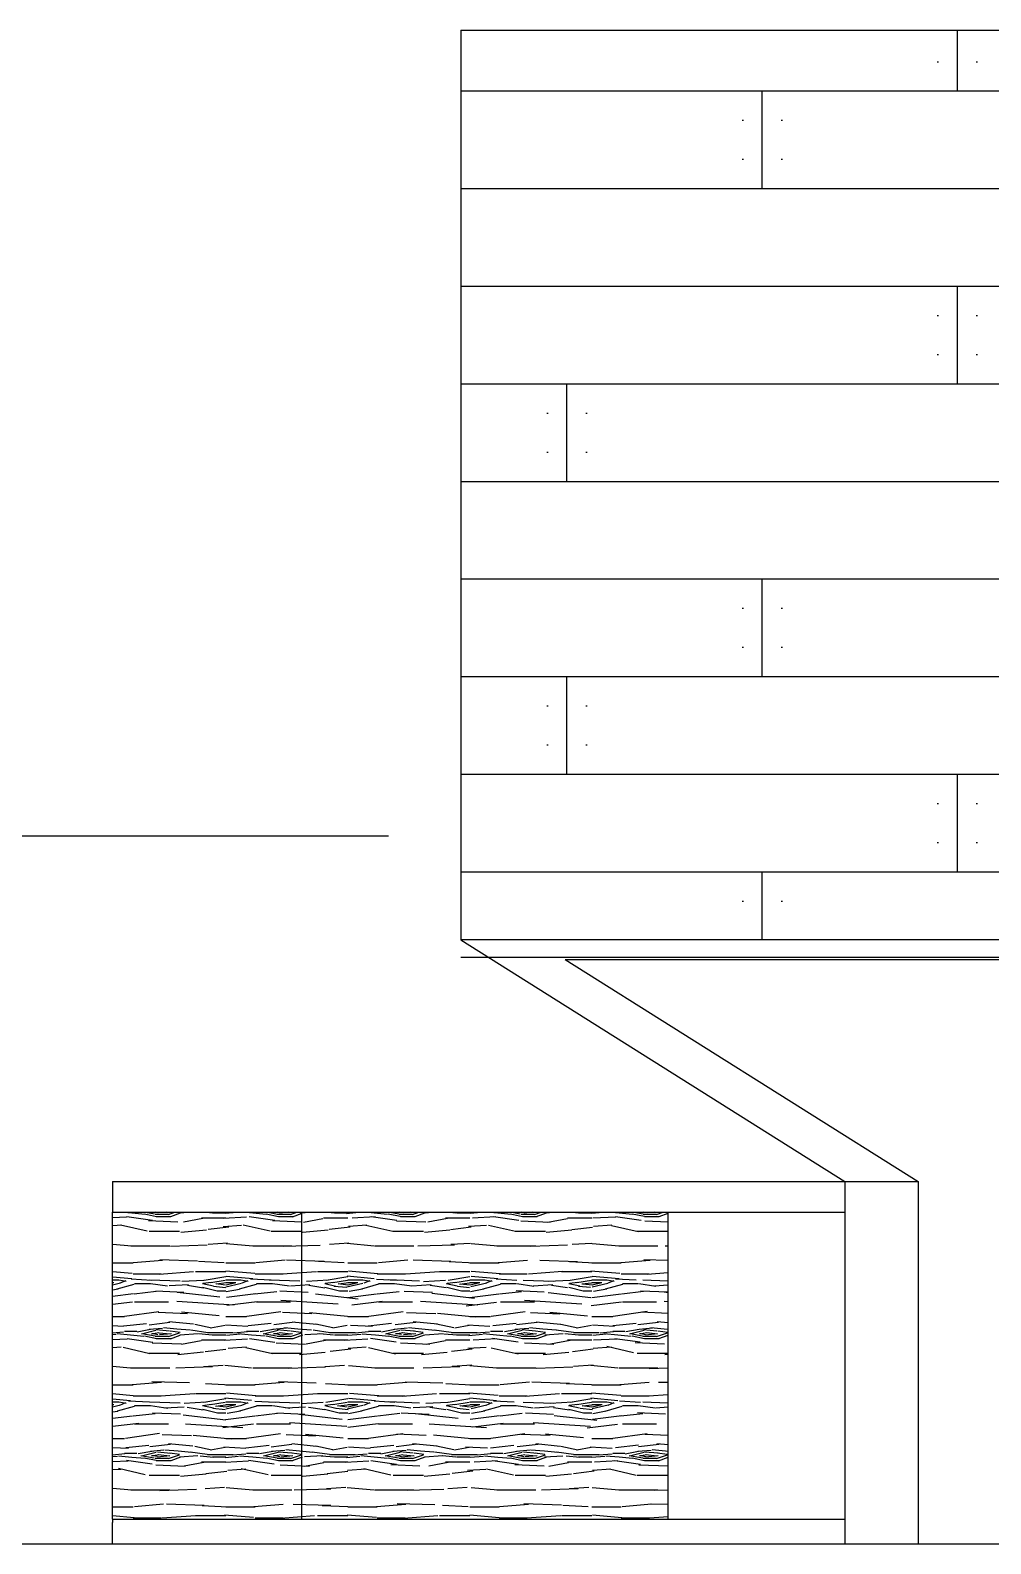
# Model space of a CAD drawing. Header units: millimetres. Extents: x 589 to 1175, y -455 to -172.
# Drawn here: x 1028.2 to 1032.14, y -327.47 to -321.27 of the extents above; entities that cross this region are included whole.
import ezdxf

# ---------------------------------------------------------------- set-up
doc = ezdxf.new("R2010")
doc.units = ezdxf.units.MM
doc.layers.add('FLOATING-WINDOWS', color=2, linetype='Continuous', plot=False)
doc.layers.add('FLOATINGWINDOWS', color=2, linetype='Continuous', plot=False)
for name, color, linetype in [('pohled', 4, 'Continuous'), ('SRAFA', 251, 'Continuous'), ('ZDIVO', 1, 'Continuous')]:
    doc.layers.add(name, color=color, linetype=linetype)

msp = doc.modelspace()

# ---------------------------------------------------------------- hatches: boundary and pattern name
at = {"layer": 'FLOATING-WINDOWS'}
h = msp.add_hatch(dxfattribs=at)
h.set_pattern_fill('WOODS_BOARD_WIDENAILS,_O', color=256, scale=0.2, pattern_type=2)
h.set_pattern_definition([(0, (0, 0.08000000000000002), (0, 0.4), []), (90, (0, 0.08000000000000002), (-0.7999999999999999, 0.8), [0.4, -2.8]), (90, (0.08000000000000002, 0.2), (-0.7999999999999999, 0.8), [0, -0.16, 0, -3.04]), (90, (3.12, 0.2), (-0.7999999999999999, 0.8), [0, -0.16, 0, -3.04]), (90, (1.6, 0.48), (-0.7999999999999999, 0.8), [0.4, -2.8]), (90, (1.52, 0.6000000000000001), (-0.7999999999999999, 0.8), [0, -0.16, 0, -3.04]), (90, (1.68, 0.6000000000000001), (-0.7999999999999999, 0.8), [0, -0.16, 0, -3.04])])
h.paths.add_polyline_path([(1039.916384687116, -323.9230270980237), (1041.516384687115, -323.9230270980237), (1041.516384687115, -324.9984390602415), (1043.266384687115, -324.9984390602414), (1043.266384687115, -321.2706002515354), (1029.966384687115, -321.2706002515354), (1029.966384687115, -324.9984390602414), (1039.916384687116, -324.9984390602415)])
h.paths.add_polyline_path([(1033.046384687115, -323.4730270980235), (1033.046384687116, -322.2730270980235), (1039.166384687115, -322.2730270980235), (1039.986384687115, -322.2730270980235), (1042.866384687115, -322.2730270980234), (1042.866384687115, -323.4730270980234), (1039.986384687115, -323.4730270980234), (1039.166384687115, -323.4730270980234)], flags=16)
h.paths.add_polyline_path([(1033.916384687114, -323.4480270980235), (1033.916384687115, -322.343027098022), (1034.666384687114, -322.343027098022), (1034.666384687114, -323.4030270980221), (1034.666384687115, -323.4480270980235), (1037.516384687115, -323.4480270980235), (1037.516384687115, -322.3430270980234), (1038.266384687114, -322.3430270980234), (1038.266384687114, -323.4030270980235), (1038.266384687115, -323.4480270980235), (1039.166384687115, -323.4480270980235), (1039.166384687115, -322.3430270980234), (1039.916384687115, -322.3430270980234), (1039.916384687115, -323.4030270980235), (1039.166384687115, -323.4030270980235), (1039.166384687115, -323.4480270980235)], flags=0)
h.paths.add_polyline_path([(1033.846384687115, -323.4030270980235), (1033.116384687115, -323.4030270980235), (1033.116384687115, -322.3430270980235), (1033.846384687115, -322.3430270980235)], flags=0)
h.paths.add_polyline_path([(1033.796384687115, -323.3530270980235), (1033.166384687115, -323.3530270980235), (1033.166384687115, -322.3930270980235), (1033.796384687115, -322.3930270980235)], flags=0)
h.paths.add_polyline_path([(1034.736384687115, -323.4030270980236), (1034.736384687115, -322.3430270980235), (1037.446384687115, -322.3430270980235), (1037.446384687115, -323.4030270980236)], flags=0)
h.paths.add_polyline_path([(1034.786384687115, -323.3530270980236), (1034.786384687115, -322.3930270980235), (1035.286384687115, -322.3930270980235), (1035.286384687115, -323.3530270980236)], flags=0)
h.paths.add_polyline_path([(1036.666384687114, -323.3530270980236), (1036.666384687114, -322.3930270980235), (1037.396384687115, -322.3930270980235), (1037.396384687115, -323.3530270980236)], flags=0)
h.paths.add_polyline_path([(1038.336384687115, -323.4030270980235), (1038.336384687115, -322.3430270980235), (1039.096384687115, -322.3430270980235), (1039.096384687115, -323.4030270980235)], flags=0)
h.paths.add_polyline_path([(1038.386384687115, -323.3530270980235), (1038.386384687115, -322.3930270980235), (1039.046384687116, -322.3930270980235), (1039.046384687116, -323.3530270980235)], flags=0)
at = {"layer": 'pohled'}
h = msp.add_hatch(dxfattribs=at)
h.set_pattern_fill('AR-RROOF', color=256, style=0)
h.set_pattern_definition([(0, (0, 0), (55.88, 25.4), [381, -50.8, 127, -25.4]), (0, (33.782, 12.7), (-25.4, 33.782), [76.2, -8.382, 152.4, -19.05]), (0, (12.7, 21.59), (132.08, 17.018), [203.2, -35.56, 101.6, -25.4])])
h.paths.add_polyline_path([(1039.916384687116, -323.9230270980237), (1041.896384687116, -323.9230270980237), (1041.896384687115, -325.0730270980239), (1043.266384687115, -325.0730270980239), (1043.266384687115, -321.2706002515354), (1039.166384687115, -321.2706002515354), (1039.166384687115, -323.3730270980237), (1032.716384687114, -323.3730270980237), (1032.716384687114, -321.2706002515354), (1029.966384687115, -321.2706002515354), (1029.966384687115, -325.0730270980239), (1039.166384687115, -325.0730270980239), (1039.916384687116, -325.0730270980239)])
at = {"layer": 'SRAFA'}
h = msp.add_hatch(dxfattribs=at)
h.set_pattern_fill('WOOD_5,_O', color=256, scale=0.5, pattern_type=2)
h.set_pattern_definition([(349.6952, (0.155, 0.385), (3.000000480423951, -0.4999974377679953), [0.0559015, -5.534268]), (0, (0.21, 0.375), (0.5, 0.5), [0.055, -0.445]), (18.4349, (0.265, 0.375), (1.000000217296481, 0.4999992016113539), [0.04743399999999999, -1.5337045]), (172.875, (0.31, 0.39), (3.500000189922643, -0.4999991409469827), [0.0403115, -3.9908175]), (174.8056, (0.27, 0.395), (5.000000335022446, -0.4999976123497254), [0.055227, -5.4674535]), (194.0362, (0.215, 0.4), (-1.50000027299487, -0.4999990286806225), [0.0618465, -1.999706]), (9.4623, (0.195, 0.385), (2.500000386847653, 0.4999990696012177), [0.030414, -3.0109675]), (353.6598, (0.225, 0.39), (-3.999999701303211, 0.500000789479847), [0.045277, -4.4824155]), (185.7106, (0.27, 0.385), (-4.499999711747927, -0.500000657333146), [0.0502495, -4.9746885]), (168.6901, (0.22, 0.38), (2.000000376115476, -0.499998816080803), [0.025495, -2.5240145]), (354.8056, (0.11, 0.38), (-5.000000335022446, 0.4999976123497237), [0.05522699999999999, -5.4674535]), (348.6901, (0.165, 0.375), (-2.000000376115476, 0.4999988160808042), [0.05099, -2.4985195]), (0, (0.215, 0.365), (0.5, 0.5), [0.06, -0.44]), (20.556, (0.275, 0.365), (2.500000922271211, 0.9999979982107936), [0.04271999999999999, -4.229281999999999]), (3.814100000000001, (0.315, 0.38), (6.999999670723153, 0.5000030619868513), [0.0751665, -7.4414815]), (354.8056, (0.39, 0.385), (-5.000000335022446, 0.4999976123497237), [0.05522699999999999, -5.4674535]), (0, (0.445, 0.38), (0.5, 0.5), [0.055, -0.445]), (5.194400000000001, (0, 0.38), (5.000000335022446, 0.4999976123497246), [0.05522699999999999, -5.4674535]), (354.8056, (0.055, 0.385), (-5.000000335022446, 0.4999976123497237), [0.05522699999999999, -5.4674535]), (0, (0, 0.39), (0.5, 0.5), [0.03, -0.47]), (5.194400000000001, (0.03, 0.39), (5.000000335022446, 0.4999976123497246), [0.05522699999999999, -5.4674535]), (0, (0.085, 0.395), (0.5, 0.5), [0.05, -0.45]), (10.3048, (0.135, 0.395), (-3.000000480423951, -0.4999974377679964), [0.0559015, -5.534268]), (5.194400000000001, (0.19, 0.405), (5.000000335022446, 0.4999976123497246), [0.05522699999999999, -5.4674535]), (354.8056, (0.245, 0.41), (-5.000000335022446, 0.4999976123497237), [0.05522699999999999, -5.4674535]), (354.8056, (0.3, 0.405), (-5.000000335022446, 0.4999976123497237), [0.05522699999999999, -5.4674535]), (351.8699, (0.355, 0.4), (-2.99999988823056, 0.4999996779077747), [0.0707105, -3.464823]), (0, (0.425, 0.39), (0.5, 0.5), [0.075, -0.425]), (347.4712000000001, (0.405, 0.09), (2.500000160204548, -0.4999998015224459), [0.0460975, -4.5636745]), (354.2894, (0.45, 0.08), (-4.499999711747927, 0.5000006573331457), [0.0502495, -4.9746885]), (8.1301, (0.405, 0.09), (2.999999888230561, 0.4999996779077717), [0.0353555, -3.500178500000001]), (9.4623, (0.44, 0.095), (2.500000386847653, 0.4999990696012177), [0.0608275, -2.9805535]), (0, (0, 0.105), (0.5, 0.5), [0.06, -0.44]), (350.5377, (0.06, 0.105), (-2.500000386847653, 0.4999990696012186), [0.030414, -3.0109675]), (201.8014, (0.09, 0.1), (1.500000136505385, 0.4999999552503245), [0.026926, -2.6656565]), (192.9946, (0.065, 0.09), (4.500000383874698, 0.9999987887891731), [0.0667085, -6.6041235]), (352.875, (0.46, 0.09), (-3.500000189922643, 0.4999991409469832), [0.0403115, -3.9908175]), (7.125, (0.46, 0.09), (3.500000189922643, 0.4999991409469829), [0.0403115, -3.9908175]), (0, (0, 0.095), (0.5, 0.5), [0.04, -0.46]), (194.0362, (0.04, 0.095), (-1.50000027299487, -0.4999990286806225), [0.04123099999999999, -2.020322]), (356.6335000000001, (0.11, 0.11), (-7.999999660984349, 0.5000054816772417), [0.08514699999999999, -8.429546499999997]), (357.7094, (0.195, 0.105), (-12.00000006458787, 0.4999978765629131), [0.1251, -12.384896]), (3.1798, (0.32, 0.1), (8.500000251349748, 0.4999955211631548), [0.090139, -8.9237395]), (9.4623, (0.41, 0.105), (2.500000386847653, 0.4999990696012177), [0.0912415, -2.95014]), (10.3048, (0, 0.06), (-3.000000480423951, -0.4999974377679964), [0.0559015, -5.534268]), (15.9454, (0.055, 0.07), (-2.000000063326076, -0.4999999446481899), [0.072801, -3.567254]), (0, (0.125, 0.09), (0.5, 0.5), [0.065, -0.435]), (351.8699, (0.19, 0.09), (-2.99999988823056, 0.4999996779077747), [0.0707105, -3.464823]), (3.5763, (0.26, 0.08), (7.500000327167049, 0.4999953586658739), [0.08015599999999999, -7.9354535]), (351.2538, (0.34, 0.085), (3.499999668178174, -0.5000020985287651), [0.0657645, -6.5107085]), (345.9638, (0.405, 0.075), (-1.50000027299487, 0.4999990286806223), [0.06184650000000001, -1.999706]), (0, (0.465, 0.06), (0.5, 0.5), [0.035, -0.465]), (174.8056, (0.11, 0.11), (5.000000335022446, -0.4999976123497254), [0.1104535, -5.412227]), (355.2364000000001, (0, 0.14), (-5.500000473159792, 0.4999957663306309), [0.120416, -5.900381499999999]), (0, (0.12, 0.13), (0.5, 0.5), [0.115, -0.385]), (4.0856, (0.235, 0.13), (6.500000074507417, 0.4999980661770866), [0.1403565, -6.877477499999999]), (0, (0.375, 0.14), (0.5, 0.5), [0.125, -0.375]), (7.125, (0, 0.035), (3.500000189922643, 0.4999991409469829), [0.120934, -3.910195]), (6.3402, (0.12, 0.05), (3.999999701303211, 0.5000007894798468), [0.090554, -4.437138500000001]), (357.5104, (0.21, 0.06), (-10.99999973985271, 0.5000089326348954), [0.1151085, -11.395756]), (353.4802, (0.325, 0.055), (-12.9999998954368, 1.499999762621864), [0.176139, -17.437776]), (3.0128, (0, 0.36), (9.000000005848694, 0.5000020524395399), [0.0951315, -9.418017499999998]), (351.8699, (0.095, 0.365), (-2.99999988823056, 0.4999996779077747), [0.106066, -3.429468]), (357.6141, (0.2, 0.35), (-11.50000026193722, 0.4999913852802186), [0.120104, -11.890308]), (10.6197, (0.32, 0.345), (-5.499999202309083, -1.000004041559186), [0.08139400000000001, -8.058016]), (0, (0.4, 0.36), (0.5, 0.5), [0.1, -0.4]), (356.8202, (0, 0.42), (-8.500000251349748, 0.4999955211631537), [0.09013899999999998, -8.923739499999998]), (6.009, (0.09, 0.415), (-4.99999987545302, -0.4999996587409216), [0.095525, -9.4569615]), (6.7098, (0.185, 0.425), (-4.500000498875653, -0.4999969406220161), [0.085586, -8.473035000000001]), (354.2894, (0.27, 0.435), (-4.499999711747927, 0.5000006573331457), [0.100499, -4.924439]), (347.9052, (0.37, 0.425), (-4.499999300806951, 1.000003366743933), [0.071589, -7.0873215]), (9.4623, (0.44, 0.41), (2.500000386847653, 0.4999990696012177), [0.0608275, -2.9805535]), (3.814100000000001, (0, 0.325), (6.999999670723153, 0.5000030619868513), [0.0751665, -7.4414815]), (347.1957, (0.075, 0.33), (-6.499998923441888, 1.500003693836551), [0.112805, -11.167709]), (0, (0.185, 0.305), (0.5, 0.5), [0.125, -0.375]), (5.4403, (0.31, 0.305), (-5.500000156104077, -0.4999966856206344), [0.105475, -10.4420365]), (6.7098, (0.415, 0.315), (-4.500000498875653, -0.4999969406220161), [0.085586, -8.473035000000001]), (0, (0, 0.455), (0.5, 0.5), [0.085, -0.415]), (8.1301, (0.085, 0.455), (2.999999888230561, 0.4999996779077717), [0.1414215, -3.3941125]), (357.6141, (0.225, 0.475), (-11.50000026193722, 0.4999913852802186), [0.120104, -11.890308]), (354.4725, (0.345, 0.47), (10.50000085969986, -0.9999926898324759), [0.155724, -15.4166875]), (6.842800000000001, (0, 0), (-8.499999682739274, -1.000003998962377), [0.125897, -12.4637815]), (0, (0.125, 0.015), (0.5, 0.5), [0.14, -0.36]), (356.3478, (0.265, 0.015), (-15.50000047110788, 0.999993649264214), [0.235478, -23.3123455]), (0, (0, 0.175), (0.5, 0.5), [0.12, -0.38]), (4.7636, (0.12, 0.175), (5.500000473159792, 0.4999957663306301), [0.120416, -5.900381499999999]), (358.1524, (0.24, 0.185), (-15.00000023215442, 0.4999971698858634), [0.1550805, -15.352982]), (357.2737, (0.395, 0.18), (-10.00000014748673, 0.4999980088635957), [0.105119, -10.406779]), (354.8056, (0, 0.255), (-5.000000335022446, 0.4999976123497237), [0.1104535, -5.412226999999999]), (0, (0.11, 0.245), (0.5, 0.5), [0.16, -0.34]), (1.9092, (0.27, 0.245), (14.49999951578939, 0.5000121205391049), [0.1500835, -14.8582475]), (3.5763, (0.42, 0.25), (7.500000327167049, 0.4999953586658739), [0.08015599999999999, -7.9354535])])
h.paths.add_polyline_path([(1029.314832665367, -326.1145578058344), (1028.538856828031, -326.1145578058344), (1028.538856828031, -327.3730270980238), (1029.314832665367, -327.3730270980238)])
h.paths.add_polyline_path([(1030.814832665367, -326.1145578058344), (1029.314832665367, -326.1145578058344), (1029.314832665367, -327.3730270980238), (1030.814832665367, -327.3730270980238)])

# ---------------------------------------------------------------- linework, layer by layer
at = {"layer": 'FLOATINGWINDOWS', "linetype": 'Continuous'}
msp.add_line((1029.669589059308, -324.5730270980236), (1026.148751142183, -324.5730270980236), dxfattribs=at)
at = {"layer": 'pohled'}
for p, q in [((1029.966384687115, -321.2706002515354), (1043.266384687115, -321.2706002515354)), ((1029.966384687115, -321.2706002515354), (1029.966384687115, -324.9984390602414)), ((1029.966384687115, -324.9984390602411), (1031.539921342262, -325.988779203833)), ((1039.916384687116, -324.9984390602415), (1029.966384687115, -324.9984390602414)), ((1030.393354241623, -325.0783500717061), (1031.839812837575, -325.9887108243001)), ((1030.393354241623, -325.078350071706), (1039.916384687115, -325.0783500717048)), ((1028.538856828031, -325.9887108766155), (1030.038856828032, -325.9887108766155)), ((1028.538856828031, -325.9887108766155), (1028.538856828031, -326.1145578058344)), ((1030.038856828031, -325.9887108766155), (1031.539921342262, -325.9887108766155)), ((1031.539812695044, -325.9887108243001), (1031.539812695044, -327.4730270980237)), ((1031.539812695044, -325.9887108243001), (1031.839812837575, -325.9887108243001)), ((1031.839812837575, -325.9887108243001), (1031.839812837575, -327.4730270980237)), ((1028.538856828031, -327.3730270980238), (1028.538856828031, -326.1145578058344)), ((1028.538856828031, -326.1145578058344), (1029.314832665367, -326.1145578058344)), ((1029.314832665367, -327.3730270980238), (1029.314832665367, -326.1145578058344)), ((1029.314832665367, -326.1145578058344), (1030.814832665367, -326.1145578058344)), ((1030.814832665367, -326.1145578058344), (1031.539812695044, -326.1145578058344)), ((1030.814832665367, -327.3730270980238), (1030.814832665367, -326.1145578058344)), ((1028.538856828031, -327.3730270980238), (1029.314832665367, -327.3730270980238)), ((1028.538856828031, -327.3730270980238), (1028.538856828031, -327.3856337330948)), ((1028.538856828031, -327.4730270980237), (1028.538856828031, -327.3856337330948)), ((1029.314832665367, -327.3730270980238), (1030.814832665367, -327.3730270980238)), ((1030.814832665367, -327.3730270980238), (1031.539913748784, -327.3730270980238))]:
    msp.add_line(p, q, dxfattribs=at)
at = {"layer": 'ZDIVO'}
msp.add_line((1026.910288873031, -327.4730270980237), (1047.761301845934, -327.4730270980237), dxfattribs=at)

doc.saveas('drawing.dxf')
